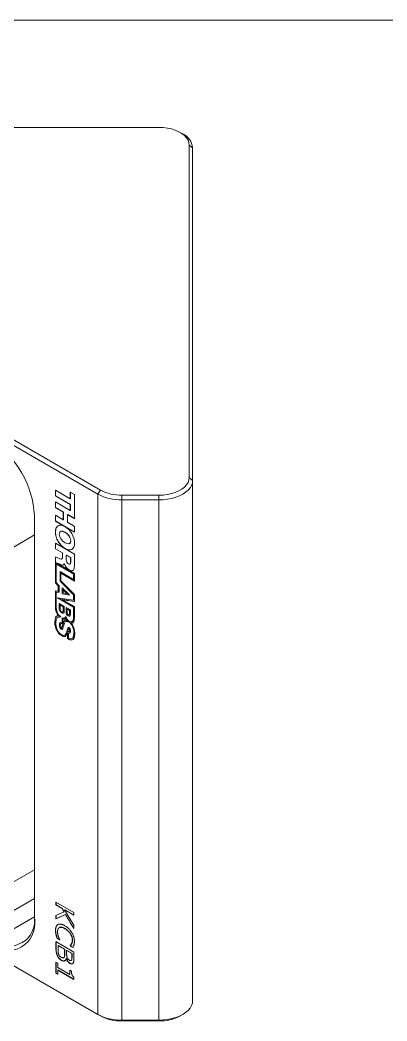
# Model space of a CAD drawing. Header units: inches. Extents: x 0.1 to 10.9, y 0 to 8.5.
# Drawn here: x 8.101 to 8.823, y 6.482 to 8.451 of the extents above; entities that cross this region are included whole.
import ezdxf

# ---------------------------------------------------------------- set-up
doc = ezdxf.new("R2010")
doc.units = ezdxf.units.IN
doc.header["$MEASUREMENT"] = 0

msp = doc.modelspace()

# ---------------------------------------------------------------- linework, layer by layer
at = {"color": 7, "linetype": 'Continuous', "lineweight": 0}
for p, q in [((0.0622, 8.4506), (10.9445, 8.4506)), ((8.3742, 8.2394), (7.2408, 8.2394)), ((8.4213, 8.2265), (8.4166, 8.2292)), ((8.4342, 7.5505), (8.4342, 8.2047)), ((8.4408, 8.1993), (8.4342, 8.2047)), ((8.4408, 8.1993), (8.4408, 7.545)), ((8.2546, 7.5178), (7.7683, 7.7986)), ((7.7778, 7.804), (8.2593, 7.526)), ((8.4408, 7.545), (8.4342, 7.5505)), ((8.4408, 7.545), (8.4408, 6.5216)), ((8.1709, 7.5259), (8.2001, 7.509)), ((8.1709, 7.5145), (8.1709, 7.5259)), ((8.1711, 7.5147), (8.1711, 7.5258)), ((8.2001, 7.5221), (8.2086, 7.5172)), ((8.2001, 7.509), (8.2001, 7.5221)), ((8.2004, 7.5092), (8.2004, 7.5219)), ((8.2546, 7.5178), (8.2593, 7.526)), ((8.1711, 7.5147), (8.1709, 7.5145)), ((8.2001, 7.4976), (8.1709, 7.5145)), ((8.1709, 7.5027), (8.2001, 7.4858)), ((8.1709, 7.4913), (8.1709, 7.5027)), ((8.2004, 7.4978), (8.1711, 7.5147)), ((8.1711, 7.4915), (8.1711, 7.5026)), ((8.2004, 7.5092), (8.2001, 7.509)), ((8.2086, 7.5172), (8.2086, 7.4695)), ((8.2546, 6.4944), (8.2546, 7.5178)), ((8.3018, 7.5066), (8.3018, 7.5159)), ((8.3018, 7.5159), (8.3742, 7.5159)), ((8.3742, 7.5066), (8.3018, 7.5066)), ((8.3018, 7.5066), (8.3018, 6.4832)), ((8.3742, 7.5066), (8.3742, 7.5159)), ((8.3742, 6.4832), (8.3742, 7.5066)), ((8.1711, 7.4915), (8.1709, 7.4913)), ((8.1864, 7.4824), (8.1709, 7.4913)), ((8.1866, 7.4825), (8.1711, 7.4915)), ((8.1866, 7.4825), (8.1864, 7.4824)), ((8.1866, 7.4675), (8.1866, 7.4825)), ((8.2004, 7.4978), (8.2001, 7.4976)), ((8.2001, 7.4858), (8.2001, 7.4976)), ((8.2004, 7.486), (8.2001, 7.4858)), ((8.2004, 7.486), (8.2004, 7.4978)), ((8.1296, 7.4757), (8.1296, 6.6809)), ((8.1709, 7.4763), (8.1864, 7.4673)), ((8.1709, 7.4649), (8.1709, 7.4763)), ((8.1711, 7.4651), (8.1709, 7.4649)), ((8.2086, 7.4432), (8.1709, 7.4649)), ((8.1711, 7.4651), (8.1711, 7.4762)), ((8.2086, 7.4434), (8.1711, 7.4651)), ((8.1864, 7.4673), (8.1864, 7.4824)), ((8.1866, 7.4675), (8.1864, 7.4673)), ((8.1951, 7.4776), (8.1949, 7.4775)), ((8.1949, 7.4775), (8.1949, 7.4625)), ((8.2086, 7.4695), (8.1949, 7.4775)), ((8.2086, 7.4698), (8.1951, 7.4776)), ((8.1711, 7.4435), (8.1709, 7.4434)), ((8.181, 7.4445), (8.1808, 7.4443)), ((8.1949, 7.4625), (8.2086, 7.4545)), ((8.2086, 7.4545), (8.2086, 7.4432)), ((8.19, 7.4428), (8.1898, 7.4427)), ((8.2012, 7.4262), (8.201, 7.4261)), ((8.1709, 7.4218), (8.2086, 7.4001)), ((8.1709, 7.4104), (8.1709, 7.4218)), ((8.1711, 7.4106), (8.1709, 7.4104)), ((8.1846, 7.4025), (8.1709, 7.4104)), ((8.1711, 7.4106), (8.1711, 7.4217)), ((8.1849, 7.4026), (8.1711, 7.4106)), ((8.1898, 7.4112), (8.1896, 7.4111)), ((8.1987, 7.4207), (8.199, 7.4208)), ((8.1709, 7.3434), (8.1709, 7.3941)), ((8.1711, 7.3435), (8.1711, 7.3943)), ((8.1833, 7.3905), (8.1836, 7.3906)), ((8.1849, 7.4026), (8.1846, 7.4025)), ((8.1846, 7.3939), (8.1846, 7.4025)), ((8.1849, 7.394), (8.1846, 7.3939)), ((8.1849, 7.394), (8.1849, 7.4026)), ((8.1925, 7.3982), (8.1923, 7.3981)), ((8.1923, 7.3981), (8.1923, 7.3885)), ((8.2008, 7.3932), (8.1923, 7.3981)), ((8.201, 7.3933), (8.1925, 7.3982)), ((8.201, 7.3933), (8.2008, 7.3932)), ((8.2008, 7.3841), (8.2008, 7.3932)), ((8.201, 7.3843), (8.2008, 7.3841)), ((8.201, 7.3843), (8.201, 7.3933)), ((8.2086, 7.4001), (8.2086, 7.3778)), ((8.1729, 7.3827), (8.1726, 7.3826)), ((8.2086, 7.3618), (8.1726, 7.3826)), ((8.1729, 7.3804), (8.1727, 7.3802)), ((8.1727, 7.3439), (8.1727, 7.3802)), ((8.1727, 7.3802), (8.2067, 7.3606)), ((8.1729, 7.3804), (8.207, 7.3607)), ((8.1796, 7.3799), (8.1794, 7.3798)), ((8.2067, 7.3503), (8.1804, 7.3655)), ((8.1804, 7.3655), (8.1804, 7.3467)), ((8.1806, 7.3654), (8.1806, 7.3468)), ((8.1887, 7.3811), (8.1884, 7.381)), ((8.1885, 7.3809), (8.1884, 7.381)), ((8.1888, 7.381), (8.1885, 7.3809)), ((8.1888, 7.381), (8.1887, 7.3811)), ((8.1982, 7.3687), (8.198, 7.3686)), ((8.1994, 7.3803), (8.1997, 7.3805)), ((8.1806, 7.3468), (8.1804, 7.3467)), ((8.1804, 7.3467), (8.2067, 7.32)), ((8.1806, 7.3468), (8.207, 7.3202)), ((8.182, 7.3626), (8.1817, 7.3625)), ((8.1817, 7.3474), (8.1817, 7.3625)), ((8.1817, 7.3625), (8.2086, 7.347)), ((8.2086, 7.3202), (8.1817, 7.3474)), ((8.182, 7.3626), (8.2086, 7.3473)), ((8.207, 7.3607), (8.2067, 7.3606)), ((8.2067, 7.3606), (8.2067, 7.3503)), ((8.207, 7.3505), (8.2067, 7.3503)), ((8.207, 7.3607), (8.207, 7.3505)), ((8.2086, 7.347), (8.2086, 7.3618)), ((8.1711, 7.3435), (8.1709, 7.3434)), ((8.1709, 7.3434), (8.1764, 7.3376)), ((8.1764, 7.327), (8.1709, 7.3278)), ((8.1709, 7.3278), (8.1709, 7.2952)), ((8.1711, 7.3435), (8.1767, 7.3377)), ((8.1711, 7.3277), (8.1711, 7.2954)), ((8.1729, 7.3254), (8.1726, 7.3252)), ((8.1726, 7.2965), (8.1726, 7.3252)), ((8.1726, 7.3252), (8.1784, 7.3248)), ((8.1784, 7.3376), (8.1727, 7.3439)), ((8.1729, 7.3254), (8.1784, 7.325)), ((8.1767, 7.3377), (8.1764, 7.3376)), ((8.1764, 7.3376), (8.1764, 7.327)), ((8.1767, 7.3272), (8.1764, 7.327)), ((8.1767, 7.3377), (8.1767, 7.3272)), ((8.1784, 7.3248), (8.1784, 7.3376)), ((8.1978, 7.3207), (8.1841, 7.3337)), ((8.1841, 7.322), (8.1841, 7.3337)), ((8.1844, 7.3221), (8.1844, 7.3335)), ((8.1862, 7.33), (8.186, 7.3299)), ((8.186, 7.3299), (8.186, 7.3239)), ((8.1942, 7.3221), (8.186, 7.3299)), ((8.1944, 7.3222), (8.1862, 7.33)), ((8.2067, 7.3096), (8.175, 7.314)), ((8.175, 7.314), (8.2067, 7.2957)), ((8.1756, 7.3139), (8.207, 7.2959)), ((8.1844, 7.3221), (8.1841, 7.322)), ((8.1978, 7.3191), (8.1841, 7.322)), ((8.1978, 7.3193), (8.1844, 7.3221)), ((8.1853, 7.3104), (8.1851, 7.3102)), ((8.2086, 7.2967), (8.1851, 7.3102)), ((8.1851, 7.3102), (8.2086, 7.3067)), ((8.1853, 7.3104), (8.2086, 7.3069)), ((8.186, 7.3239), (8.1942, 7.3221)), ((8.1944, 7.3222), (8.1942, 7.3221)), ((8.1978, 7.3207), (8.1978, 7.3191)), ((8.207, 7.3202), (8.2067, 7.32)), ((8.2067, 7.32), (8.2067, 7.3096)), ((8.207, 7.3097), (8.2067, 7.3096)), ((8.207, 7.3202), (8.207, 7.3097)), ((8.2086, 7.3067), (8.2086, 7.3202)), ((8.1711, 7.2954), (8.1709, 7.2952)), ((8.1881, 7.2971), (8.1786, 7.3026)), ((8.1786, 7.2925), (8.1786, 7.3026)), ((8.1789, 7.2926), (8.1786, 7.2925)), ((8.1789, 7.2926), (8.1789, 7.3025)), ((8.1805, 7.2999), (8.1802, 7.2997)), ((8.1802, 7.2997), (8.1802, 7.2921)), ((8.1864, 7.2962), (8.1802, 7.2997)), ((8.1866, 7.2963), (8.1805, 7.2999)), ((8.1854, 7.286), (8.1857, 7.2861)), ((8.1866, 7.2963), (8.1864, 7.2962)), ((8.1864, 7.2886), (8.1864, 7.2962)), ((8.1866, 7.2887), (8.1864, 7.2886)), ((8.1866, 7.2887), (8.1866, 7.2963)), ((8.1881, 7.2971), (8.1881, 7.287)), ((8.1921, 7.2948), (8.2003, 7.2901)), ((8.1921, 7.2857), (8.1921, 7.2948)), ((8.1923, 7.2858), (8.1921, 7.2857)), ((8.1923, 7.2858), (8.1923, 7.2947)), ((8.194, 7.292), (8.1937, 7.2919)), ((8.1937, 7.2919), (8.1937, 7.2855)), ((8.1985, 7.2891), (8.1937, 7.2919)), ((8.1987, 7.2893), (8.194, 7.292)), ((8.1987, 7.2893), (8.1985, 7.2891)), ((8.1985, 7.2828), (8.1985, 7.2891)), ((8.1987, 7.2829), (8.1987, 7.2893)), ((8.2003, 7.2901), (8.2003, 7.281)), ((8.207, 7.2959), (8.2067, 7.2957)), ((8.2067, 7.2957), (8.2067, 7.2773)), ((8.207, 7.2959), (8.207, 7.2774)), ((8.2086, 7.2775), (8.2086, 7.2967)), ((8.176, 7.2762), (8.1757, 7.2761)), ((8.1771, 7.2791), (8.1769, 7.2789)), ((8.1836, 7.2845), (8.1833, 7.2844)), ((8.1842, 7.2745), (8.1842, 7.2647)), ((8.1844, 7.2747), (8.1844, 7.2649)), ((8.186, 7.2724), (8.1858, 7.2723)), ((8.1858, 7.2624), (8.1858, 7.2723)), ((8.1893, 7.2743), (8.1896, 7.2744)), ((8.1914, 7.2673), (8.1911, 7.2671)), ((8.1918, 7.2733), (8.1915, 7.2732)), ((8.1948, 7.2691), (8.1946, 7.269)), ((8.1964, 7.2787), (8.1962, 7.2785)), ((8.1974, 7.2665), (8.1971, 7.2664)), ((8.1977, 7.2805), (8.198, 7.2807)), ((8.1987, 7.2829), (8.1985, 7.2828)), ((8.2038, 7.2672), (8.204, 7.2673)), ((8.207, 7.2774), (8.2067, 7.2773)), ((8.1701, 7.2656), (8.1698, 7.2654)), ((8.1792, 7.2605), (8.1789, 7.2604)), ((8.1824, 7.2632), (8.1822, 7.2631)), ((8.1826, 7.2522), (8.1824, 7.2521)), ((8.1826, 7.2547), (8.1829, 7.2549)), ((8.1844, 7.2649), (8.1842, 7.2647)), ((8.1859, 7.2623), (8.1857, 7.2622)), ((8.1862, 7.264), (8.1858, 7.2624)), ((8.186, 7.2625), (8.1858, 7.2624)), ((8.1865, 7.2642), (8.186, 7.2625)), ((8.1865, 7.2642), (8.1862, 7.264)), ((8.1935, 7.2471), (8.1932, 7.247)), ((8.1973, 7.2538), (8.197, 7.2537)), ((8.1979, 7.2538), (8.1976, 7.2536)), ((8.1977, 7.2473), (8.1979, 7.2474)), ((8.1986, 7.2498), (8.1983, 7.2497)), ((8.202, 7.2646), (8.2018, 7.2645)), ((8.1829, 7.2397), (8.1827, 7.2396)), ((8.1895, 7.2405), (8.1897, 7.2406)), ((8.1949, 7.2459), (8.1946, 7.2458)), ((8.1946, 7.2455), (8.1946, 7.2458)), ((8.1946, 7.2458), (8.1947, 7.2338)), ((8.1949, 7.2339), (8.1947, 7.2338)), ((8.1949, 7.2459), (8.1949, 7.2339)), ((8.1967, 7.2453), (8.1965, 7.2452)), ((8.1965, 7.2349), (8.1965, 7.2452)), ((8.2036, 7.2341), (8.2039, 7.2342)), ((8.2077, 7.2445), (8.2074, 7.2444)), ((8.0517, 6.6776), (8.1296, 6.7226)), ((8.172, 6.7151), (8.2073, 6.6947)), ((8.172, 6.7099), (8.172, 6.7151)), ((8.1722, 6.7101), (8.1722, 6.715)), ((8.1722, 6.7101), (8.172, 6.7099)), ((8.184, 6.703), (8.172, 6.7099)), ((8.172, 6.6888), (8.1881, 6.6961)), ((8.1842, 6.7031), (8.1722, 6.7101)), ((8.1842, 6.7031), (8.184, 6.703)), ((8.1881, 6.6961), (8.184, 6.703)), ((8.1883, 6.6963), (8.1842, 6.7031)), ((8.1883, 6.6963), (8.1881, 6.6961)), ((8.1891, 6.7003), (8.1889, 6.7002)), ((8.1889, 6.7002), (8.2073, 6.6697)), ((8.2073, 6.6895), (8.1889, 6.7002)), ((8.2073, 6.6898), (8.1891, 6.7003)), ((8.1907, 6.6909), (8.172, 6.6825)), ((8.172, 6.6825), (8.172, 6.6888)), ((8.1722, 6.6827), (8.172, 6.6825)), ((8.191, 6.6911), (8.1722, 6.6827)), ((8.1722, 6.6827), (8.1722, 6.6889)), ((8.191, 6.6911), (8.1907, 6.6909)), ((8.2073, 6.6632), (8.1907, 6.6909)), ((8.2073, 6.6637), (8.191, 6.6911)), ((8.2073, 6.6947), (8.2073, 6.6895)), ((8.1713, 6.6597), (8.1711, 6.6596)), ((8.1785, 6.6652), (8.1783, 6.6651)), ((8.1789, 6.6654), (8.1786, 6.6652)), ((8.1789, 6.6654), (8.1786, 6.6653)), ((8.1898, 6.6632), (8.1896, 6.6631)), ((8.2073, 6.6697), (8.2073, 6.6632)), ((7.9897, 6.6474), (8.2546, 6.4944)), ((8.2593, 6.4917), (7.9897, 6.6474)), ((8.172, 6.6376), (8.2073, 6.6172)), ((8.172, 6.6232), (8.172, 6.6376)), ((8.1724, 6.6512), (8.1722, 6.6511)), ((8.1722, 6.6234), (8.1722, 6.6374)), ((8.1745, 6.6442), (8.1742, 6.644)), ((8.1796, 6.6409), (8.1742, 6.644)), ((8.1796, 6.6412), (8.1745, 6.6442)), ((8.1796, 6.6413), (8.1796, 6.6409)), ((8.2008, 6.6529), (8.2006, 6.6528)), ((8.2044, 6.6409), (8.2042, 6.6408)), ((8.1722, 6.6234), (8.172, 6.6232)), ((8.1763, 6.6302), (8.176, 6.6301)), ((8.189, 6.6226), (8.176, 6.6301)), ((8.176, 6.6301), (8.176, 6.6229)), ((8.1892, 6.6227), (8.1763, 6.6302)), ((8.1892, 6.6227), (8.189, 6.6226)), ((8.189, 6.6141), (8.189, 6.6226)), ((8.1892, 6.6142), (8.1892, 6.6227)), ((8.1933, 6.6204), (8.193, 6.6203)), ((8.193, 6.6203), (8.193, 6.6133)), ((8.2033, 6.6143), (8.193, 6.6203)), ((8.2036, 6.6145), (8.1933, 6.6204)), ((8.2, 6.6298), (8.1997, 6.6297)), ((8.1997, 6.6293), (8.1997, 6.6297)), ((8.2, 6.6294), (8.1997, 6.6293)), ((8.2052, 6.6262), (8.1997, 6.6293)), ((8.2, 6.6294), (8.2, 6.6298)), ((8.2054, 6.6263), (8.2, 6.6294)), ((8.2073, 6.6172), (8.2073, 6.6053)), ((8.172, 6.5973), (8.1756, 6.5952)), ((8.172, 6.5756), (8.172, 6.5973)), ((8.1722, 6.5757), (8.1722, 6.5971)), ((8.1751, 6.6098), (8.1749, 6.6096)), ((8.183, 6.601), (8.1828, 6.6008)), ((8.1869, 6.6057), (8.1872, 6.6059)), ((8.187, 6.6061), (8.1883, 6.607)), ((8.1883, 6.607), (8.1881, 6.6069)), ((8.1892, 6.6142), (8.189, 6.6141)), ((8.1922, 6.6047), (8.192, 6.6045)), ((8.1922, 6.6044), (8.192, 6.6045)), ((8.1924, 6.6046), (8.1922, 6.6047)), ((8.1924, 6.6046), (8.1922, 6.6044)), ((8.2017, 6.6005), (8.2024, 6.6009)), ((8.2018, 6.6004), (8.202, 6.6005)), ((8.2019, 6.6007), (8.2026, 6.601)), ((8.2026, 6.601), (8.2024, 6.6009)), ((8.2036, 6.6145), (8.2033, 6.6143)), ((8.2033, 6.6079), (8.2033, 6.6143)), ((8.2036, 6.6081), (8.2033, 6.6079)), ((8.2036, 6.6081), (8.2036, 6.6145)), ((8.1756, 6.5952), (8.1756, 6.5869)), ((8.1756, 6.5869), (8.1993, 6.5732)), ((8.1758, 6.5819), (8.1756, 6.5818)), ((8.2073, 6.5634), (8.1756, 6.5818)), ((8.1756, 6.5818), (8.1756, 6.5735)), ((8.2073, 6.5637), (8.1758, 6.5819)), ((8.1993, 6.5815), (8.2024, 6.5797)), ((8.1993, 6.5732), (8.1993, 6.5815)), ((8.1996, 6.595), (8.1994, 6.5949)), ((8.1995, 6.5734), (8.1995, 6.5814)), ((8.1722, 6.5757), (8.172, 6.5756)), ((8.1756, 6.5735), (8.172, 6.5756)), ((8.1756, 6.5738), (8.1722, 6.5757)), ((8.1995, 6.5734), (8.1993, 6.5732)), ((8.2073, 6.5676), (8.2073, 6.5634)), ((8.2593, 6.4917), (8.2546, 6.4944)), ((8.3018, 6.4832), (8.3742, 6.4832)), ((8.3018, 6.4816), (8.3018, 6.4832)), ((8.3742, 6.4816), (8.3018, 6.4816)), ((8.3742, 6.4832), (8.3742, 6.4816)), ((8.4166, 6.4917), (8.4213, 6.4944))]:
    msp.add_line(p, q, dxfattribs=at)
at = {"color": 8, "linetype": 'Continuous', "lineweight": 0}
for p, q in [((8.1296, 7.4376), (8.0862, 7.4126)), ((8.0862, 6.7539), (8.1296, 6.7789)), ((8.0494, 6.6401), (8.1296, 6.6864))]:
    msp.add_line(p, q, dxfattribs=at)
at = {"color": 7, "linetype": 'Continuous', "lineweight": 0, "flags": 128}
for points in [[(8.4342, 8.2047), (8.4335, 8.2097), (8.4317, 8.2145), (8.4287, 8.2191), (8.4246, 8.2235), (8.4195, 8.2274), (8.4134, 8.2309), (8.4066, 8.2339), (8.3991, 8.2363), (8.3911, 8.238), (8.3827, 8.239), (8.3742, 8.2394)], [(8.3742, 7.5159), (8.3827, 7.5162), (8.3911, 7.5173), (8.3991, 7.519), (8.4066, 7.5213), (8.4134, 7.5243), (8.4195, 7.5278), (8.4246, 7.5318), (8.4287, 7.5361), (8.4317, 7.5407), (8.4335, 7.5456), (8.4342, 7.5505)], [(8.4408, 7.545), (8.4403, 7.54), (8.4386, 7.5351), (8.4357, 7.5303), (8.4319, 7.5258), (8.427, 7.5216), (8.4213, 7.5178), (8.4147, 7.5145), (8.4075, 7.5117), (8.3997, 7.5095), (8.3914, 7.5079), (8.3829, 7.5069), (8.3742, 7.5066)], [(8.3742, 6.4832), (8.3829, 6.4835), (8.3914, 6.4845), (8.3997, 6.4861), (8.4075, 6.4883), (8.4147, 6.4911), (8.4213, 6.4944), (8.427, 6.4982), (8.4319, 6.5024), (8.4357, 6.5069), (8.4386, 6.5117), (8.4403, 6.5166), (8.4408, 6.5216)]]:
    msp.add_lwpolyline(points, dxfattribs=at)
at = {"color": 7, "linetype": 'Continuous', "lineweight": 0}
for centre, radius, start, end in [((8.4073, 8.1959), 0.0337, 5.8439, 65.4637), ((7.9453, 7.4673), 0.1844, 2.6055, 57.3945), ((8.3, 7.6024), 0.0866, 241.9598, 271.1441), ((8.2998, 7.6027), 0.0962, 241.9598, 271.1441), ((8.0778, 6.6726), 0.0524, 230.7967, 9.214), ((8.0807, 6.6785), 0.0495, 230.7967, 9.214), ((8.2998, 6.5793), 0.0962, 241.9598, 271.1441), ((8.3, 6.5681), 0.0866, 241.9598, 271.1441), ((8.3762, 6.567), 0.0855, 268.6607, 298.2414)]:
    msp.add_arc(centre, radius, start, end, dxfattribs=at)
for points in [[(8.1709, 7.4434), (8.1709, 7.4568), (8.1792, 7.4597), (8.1898, 7.454)], [(8.1898, 7.4427), (8.1842, 7.4459), (8.1786, 7.4463), (8.1786, 7.439)], [(8.1898, 7.454), (8.2003, 7.4475), (8.2086, 7.4351), (8.2086, 7.4217)], [(8.1786, 7.439), (8.1786, 7.4316), (8.1842, 7.4256), (8.1898, 7.4224)], [(8.201, 7.4261), (8.201, 7.4334), (8.1954, 7.4395), (8.1898, 7.4427)], [(8.1898, 7.4224), (8.1954, 7.4191), (8.201, 7.4187), (8.201, 7.4261)], [(8.2012, 7.4262), (8.2012, 7.4335), (8.1956, 7.4396), (8.19, 7.4428)], [(8.2086, 7.4217), (8.2086, 7.4081), (8.2002, 7.4052), (8.1896, 7.4111)], [(8.1709, 7.3941), (8.1722, 7.3944), (8.1758, 7.3924), (8.1769, 7.392)], [(8.1769, 7.392), (8.1807, 7.3901), (8.1846, 7.3885), (8.1846, 7.3939)], [(8.1923, 7.3885), (8.1923, 7.3851), (8.1938, 7.3824), (8.1967, 7.3807)], [(8.1967, 7.3807), (8.1995, 7.3791), (8.2008, 7.3809), (8.2008, 7.3841)], [(8.1794, 7.3798), (8.1782, 7.3804), (8.1748, 7.3821), (8.1726, 7.3826)], [(8.1796, 7.3799), (8.1784, 7.3805), (8.1751, 7.3822), (8.1729, 7.3827)], [(8.1884, 7.381), (8.1875, 7.3769), (8.183, 7.3781), (8.1794, 7.3798)], [(8.1871, 7.3788), (8.1853, 7.3777), (8.1822, 7.3787), (8.1796, 7.3799)], [(8.198, 7.3686), (8.1939, 7.3709), (8.1901, 7.3754), (8.1885, 7.3809)], [(8.1982, 7.3687), (8.1941, 7.3711), (8.1903, 7.3756), (8.1888, 7.381)], [(8.2086, 7.3778), (8.2086, 7.37), (8.2056, 7.3642), (8.198, 7.3686)], [(8.1709, 7.2952), (8.171, 7.2894), (8.1734, 7.2826), (8.1769, 7.2789)], [(8.1711, 7.2954), (8.1712, 7.2895), (8.1736, 7.2827), (8.1771, 7.2791)], [(8.1814, 7.2763), (8.1749, 7.2811), (8.1726, 7.2888), (8.1726, 7.2965)], [(8.1833, 7.2844), (8.1798, 7.2864), (8.1786, 7.2902), (8.1786, 7.2925)], [(8.1836, 7.2845), (8.18, 7.2866), (8.1789, 7.2903), (8.1789, 7.2926)], [(8.1802, 7.2921), (8.1802, 7.2904), (8.181, 7.2877), (8.1833, 7.2863)], [(8.1833, 7.2863), (8.1856, 7.285), (8.1864, 7.2865), (8.1864, 7.2886)], [(8.1881, 7.287), (8.1881, 7.2842), (8.1869, 7.2823), (8.1833, 7.2844)], [(8.1962, 7.2785), (8.1931, 7.2803), (8.1921, 7.2837), (8.1921, 7.2857)], [(8.1964, 7.2787), (8.1933, 7.2804), (8.1923, 7.2838), (8.1923, 7.2858)], [(8.1769, 7.2789), (8.1734, 7.2794), (8.1698, 7.276), (8.1698, 7.2654)], [(8.1716, 7.2652), (8.1716, 7.2732), (8.1748, 7.2785), (8.1814, 7.2763)], [(8.1842, 7.2647), (8.1802, 7.2668), (8.1789, 7.2647), (8.1789, 7.2604)], [(8.1914, 7.2771), (8.1904, 7.2738), (8.1876, 7.2729), (8.1842, 7.2745)], [(8.1858, 7.2723), (8.1884, 7.2708), (8.1906, 7.2721), (8.1915, 7.2732)], [(8.1946, 7.269), (8.1906, 7.2713), (8.1875, 7.2687), (8.1862, 7.264)], [(8.1873, 7.2605), (8.1887, 7.2653), (8.1909, 7.27), (8.1971, 7.2664)], [(8.1982, 7.268), (8.1952, 7.2698), (8.1927, 7.2733), (8.1914, 7.2771)], [(8.1915, 7.2732), (8.1923, 7.2719), (8.1932, 7.2702), (8.1946, 7.269)], [(8.1918, 7.2733), (8.1926, 7.272), (8.1934, 7.2703), (8.1948, 7.2691)], [(8.1937, 7.2855), (8.1937, 7.2841), (8.1943, 7.2818), (8.1961, 7.2808)], [(8.1961, 7.2808), (8.1979, 7.2797), (8.1985, 7.281), (8.1985, 7.2828)], [(8.2003, 7.281), (8.2003, 7.2785), (8.1993, 7.2767), (8.1962, 7.2785)], [(8.1971, 7.2664), (8.2045, 7.2621), (8.2074, 7.2518), (8.2074, 7.2444)], [(8.1974, 7.2665), (8.2048, 7.2622), (8.2077, 7.2519), (8.2077, 7.2445)], [(8.2067, 7.2773), (8.2068, 7.2705), (8.2053, 7.2639), (8.1982, 7.268)], [(8.2018, 7.2645), (8.2048, 7.2646), (8.2086, 7.2635), (8.2086, 7.2775)], [(8.1698, 7.2654), (8.1698, 7.2549), (8.1754, 7.2438), (8.1827, 7.2396)], [(8.1701, 7.2656), (8.1701, 7.255), (8.1756, 7.244), (8.1829, 7.2397)], [(8.1834, 7.2412), (8.1748, 7.2462), (8.1716, 7.2565), (8.1716, 7.2652)], [(8.1789, 7.2604), (8.1789, 7.2573), (8.1799, 7.2535), (8.1824, 7.2521)], [(8.1792, 7.2605), (8.1792, 7.2574), (8.1801, 7.2537), (8.1826, 7.2522)], [(8.1822, 7.2548), (8.1805, 7.2562), (8.1801, 7.2579), (8.1809, 7.261)], [(8.1809, 7.261), (8.1818, 7.2643), (8.1837, 7.2633), (8.1857, 7.2622)], [(8.1857, 7.2622), (8.1845, 7.258), (8.1831, 7.254), (8.1822, 7.2548)], [(8.1824, 7.2521), (8.1854, 7.2503), (8.186, 7.2556), (8.1873, 7.2605)], [(8.1932, 7.247), (8.1918, 7.2421), (8.1896, 7.2377), (8.1834, 7.2412)], [(8.1977, 7.2558), (8.1951, 7.2573), (8.1946, 7.2519), (8.1932, 7.247)], [(8.1952, 7.2481), (8.1964, 7.2528), (8.1966, 7.2542), (8.1976, 7.2536)], [(8.1966, 7.2474), (8.1962, 7.2475), (8.1958, 7.2477), (8.1952, 7.2481)], [(8.1965, 7.2452), (8.1996, 7.2432), (8.2006, 7.246), (8.2006, 7.2492)], [(8.1983, 7.2497), (8.1983, 7.2474), (8.1979, 7.2469), (8.1966, 7.2474)], [(8.1976, 7.2536), (8.1981, 7.2534), (8.1984, 7.2508), (8.1983, 7.2497)], [(8.2006, 7.2492), (8.2006, 7.2514), (8.1999, 7.2545), (8.1977, 7.2558)], [(8.1979, 7.2538), (8.1983, 7.2535), (8.1986, 7.2509), (8.1986, 7.2498)], [(8.209, 7.2437), (8.209, 7.2535), (8.2048, 7.2608), (8.2018, 7.2645)], [(8.1827, 7.2396), (8.1901, 7.2353), (8.1928, 7.2387), (8.1946, 7.2455)], [(8.1947, 7.2338), (8.2002, 7.2306), (8.209, 7.2268), (8.209, 7.2437)], [(8.2074, 7.2444), (8.2074, 7.2366), (8.2042, 7.2306), (8.1965, 7.2349)]]:
    msp.add_open_spline(points, degree=3, dxfattribs=at)
for points, knots in [([(8.1896, 7.4111), (8.1889, 7.4115), (8.1877, 7.4123), (8.1859, 7.4137), (8.1841, 7.4152), (8.1818, 7.4174), (8.179, 7.4205), (8.1761, 7.4248), (8.1737, 7.4294), (8.1721, 7.4342), (8.1711, 7.4389), (8.1709, 7.4419), (8.1709, 7.4434)], [0, 0, 0, 0, 0.0642809, 0.1270133, 0.1885903, 0.2494273, 0.3757265, 0.4987927, 0.6225352, 0.7482364, 0.8703642, 1, 1, 1, 1]), ([(8.1711, 7.4435), (8.1713, 7.4457), (8.1716, 7.45), (8.1736, 7.4541), (8.1756, 7.4551), (8.1763, 7.4555)], [0, 0, 0, 0, 0.419802, 0.796384, 1, 1, 1, 1]), ([(8.1711, 7.4435), (8.1711, 7.4403), (8.1716, 7.4371), (8.1725, 7.4339), (8.1735, 7.4305), (8.175, 7.4273), (8.1769, 7.4242), (8.1788, 7.4212), (8.181, 7.4184), (8.1836, 7.416), (8.1856, 7.4141), (8.1876, 7.4126), (8.1898, 7.4112)], [0.0437765, 0.0437765, 0.0437765, 0.0437765, 0.2937765, 0.2937765, 0.2937765, 0.5437765, 0.5437765, 0.5437765, 0.7937765, 0.7937765, 0.7937765, 1, 1, 1, 1]), ([(8.19, 7.4428), (8.1885, 7.4436), (8.1855, 7.445), (8.1824, 7.4454), (8.1813, 7.4445), (8.1811, 7.4444)], [0, 0, 0, 0, 0.47831, 0.924438, 1, 1, 1, 1]), ([(8.1989, 7.4209), (8.1993, 7.4211), (8.2002, 7.4216), (8.201, 7.4234), (8.2011, 7.4252), (8.2012, 7.4262)], [0, 0, 0, 0, 0.231092, 0.592597, 1, 1, 1, 1]), ([(8.2036, 7.4097), (8.2031, 7.4094), (8.2012, 7.408), (8.1964, 7.4082), (8.192, 7.4102), (8.1898, 7.4112)], [0, 0, 0, 0, 0.150154, 0.560616, 1, 1, 1, 1]), ([(8.1836, 7.3907), (8.1838, 7.3908), (8.1843, 7.3912), (8.1848, 7.3923), (8.1848, 7.3934), (8.1849, 7.394)], [0, 0, 0, 0, 0.2567695, 0.5968699, 1, 1, 1, 1]), ([(8.1996, 7.3805), (8.1998, 7.3807), (8.2004, 7.381), (8.2009, 7.3824), (8.201, 7.3836), (8.201, 7.3843)], [0, 0, 0, 0, 0.223444, 0.59234, 1, 1, 1, 1]), ([(8.2052, 7.3679), (8.2047, 7.3677), (8.2036, 7.3671), (8.2012, 7.3673), (8.1992, 7.3682), (8.1982, 7.3687)], [0, 0, 0, 0, 0.241985, 0.598505, 1, 1, 1, 1]), ([(8.1857, 7.2862), (8.1858, 7.2863), (8.1862, 7.2865), (8.1865, 7.2874), (8.1866, 7.2883), (8.1866, 7.2887)], [0, 0, 0, 0, 0.22802, 0.603126, 1, 1, 1, 1]), ([(8.1744, 7.2784), (8.174, 7.2782), (8.1729, 7.2777), (8.1715, 7.2754), (8.1703, 7.2713), (8.1701, 7.2676), (8.1701, 7.2656)], [0, 0, 0, 0, 0.102705, 0.316237, 0.621497, 1, 1, 1, 1]), ([(8.1761, 7.276), (8.1766, 7.2763), (8.1781, 7.2773), (8.1803, 7.2768), (8.1816, 7.2764)], [0, 0, 0, 0, 0.35541, 1, 1, 1, 1]), ([(8.1871, 7.2839), (8.1871, 7.2839), (8.1869, 7.2836), (8.1861, 7.2836), (8.185, 7.2838), (8.1841, 7.2843), (8.1836, 7.2845)], [0, 0, 0, 0, 0.038932, 0.314245, 0.62713, 1, 1, 1, 1]), ([(8.186, 7.2724), (8.1867, 7.2722), (8.1881, 7.2716), (8.1896, 7.2718), (8.1903, 7.2723), (8.1905, 7.2725)], [0, 0, 0, 0, 0.406216, 0.807844, 1, 1, 1, 1]), ([(8.19, 7.2692), (8.1897, 7.2691), (8.1886, 7.2688), (8.1875, 7.2669), (8.1868, 7.2651), (8.1865, 7.2642)], [0, 0, 0, 0, 0.152979, 0.562311, 1, 1, 1, 1]), ([(8.1916, 7.2773), (8.1913, 7.2764), (8.1908, 7.2751), (8.1898, 7.2747), (8.1895, 7.2745)], [0, 0, 0, 0, 0.686841, 1, 1, 1, 1]), ([(8.1914, 7.2672), (8.1918, 7.2674), (8.1929, 7.2679), (8.1949, 7.2677), (8.1965, 7.2669), (8.1974, 7.2665)], [0, 0, 0, 0, 0.28608, 0.62026, 1, 1, 1, 1]), ([(8.1994, 7.2782), (8.1994, 7.2781), (8.1992, 7.2779), (8.1986, 7.2779), (8.1976, 7.278), (8.1968, 7.2784), (8.1964, 7.2787)], [0, 0, 0, 0, 0.022749, 0.3047272, 0.6225871, 1, 1, 1, 1]), ([(8.198, 7.2807), (8.1981, 7.2808), (8.1984, 7.281), (8.1987, 7.2818), (8.1987, 7.2825), (8.1987, 7.2829)], [0, 0, 0, 0, 0.246938, 0.611404, 1, 1, 1, 1]), ([(8.207, 7.2774), (8.2069, 7.2758), (8.2069, 7.2725), (8.2058, 7.2692), (8.2047, 7.2676), (8.2041, 7.2674), (8.204, 7.2674)], [0, 0, 0, 0, 0.404999, 0.786701, 0.966416, 1, 1, 1, 1]), ([(8.1807, 7.2653), (8.1805, 7.2652), (8.1798, 7.2647), (8.1792, 7.263), (8.1792, 7.2614), (8.1792, 7.2605)], [0, 0, 0, 0, 0.209149, 0.573895, 1, 1, 1, 1]), ([(8.1824, 7.2632), (8.1825, 7.2632), (8.1828, 7.2634), (8.184, 7.2634), (8.1851, 7.2628), (8.1859, 7.2623)], [0, 0, 0, 0, 0.122558, 0.330163, 1, 1, 1, 1]), ([(8.1826, 7.2522), (8.183, 7.252), (8.1836, 7.2517), (8.1841, 7.252), (8.1844, 7.2521)], [0, 0, 0, 0, 0.532301, 1, 1, 1, 1]), ([(8.1859, 7.2623), (8.1856, 7.2613), (8.1851, 7.2594), (8.1842, 7.257), (8.1835, 7.2554), (8.183, 7.255), (8.1829, 7.2549)], [0, 0, 0, 0, 0.3738865, 0.7030827, 0.9406827, 1, 1, 1, 1]), ([(8.1935, 7.2471), (8.193, 7.2458), (8.1922, 7.2433), (8.1909, 7.2409), (8.1897, 7.2406), (8.1897, 7.2406)], [0, 0, 0, 0, 0.50585, 0.987018, 1, 1, 1, 1]), ([(8.1966, 7.256), (8.1965, 7.256), (8.1958, 7.2557), (8.1951, 7.2536), (8.1943, 7.2506), (8.1938, 7.2483), (8.1935, 7.2471)], [0, 0, 0, 0, 0.032452, 0.285133, 0.618498, 1, 1, 1, 1]), ([(8.1973, 7.2538), (8.1973, 7.2539), (8.1975, 7.2539), (8.1977, 7.2538), (8.1979, 7.2538)], [0, 0, 0, 0, 0.47578, 1, 1, 1, 1]), ([(8.1986, 7.2498), (8.1986, 7.2494), (8.1985, 7.2488), (8.1984, 7.248), (8.1982, 7.2475), (8.198, 7.2475), (8.1979, 7.2475)], [0, 0, 0, 0, 0.396932, 0.699103, 0.934811, 1, 1, 1, 1]), ([(8.202, 7.2646), (8.203, 7.2645), (8.2043, 7.2644), (8.2052, 7.2652), (8.2055, 7.2654)], [0, 0, 0, 0, 0.691195, 1, 1, 1, 1]), ([(8.1829, 7.2397), (8.1842, 7.2391), (8.1864, 7.2379), (8.1892, 7.2376), (8.1903, 7.2383), (8.1907, 7.2386)], [0, 0, 0, 0, 0.434667, 0.798344, 1, 1, 1, 1]), ([(8.1949, 7.2339), (8.196, 7.2333), (8.1984, 7.232), (8.2019, 7.231), (8.2044, 7.2311), (8.2052, 7.2318), (8.2053, 7.2319)], [0, 0, 0, 0, 0.298545, 0.626314, 0.976056, 1, 1, 1, 1]), ([(8.1967, 7.2453), (8.1971, 7.2451), (8.1978, 7.2447), (8.1987, 7.2446), (8.1992, 7.2448), (8.1994, 7.2449)], [0, 0, 0, 0, 0.370007, 0.696275, 1, 1, 1, 1]), ([(8.2077, 7.2445), (8.2075, 7.2425), (8.2072, 7.2385), (8.2056, 7.235), (8.204, 7.2344), (8.2038, 7.2343)], [0, 0, 0, 0, 0.479596, 0.932214, 1, 1, 1, 1]), ([(8.1711, 6.6596), (8.1711, 6.6603), (8.1711, 6.6617), (8.1713, 6.6637), (8.1717, 6.6654), (8.1722, 6.667), (8.1728, 6.6684), (8.1736, 6.6696), (8.1745, 6.6706), (8.1752, 6.671), (8.1756, 6.6713)], [0, 0, 0, 0, 0.1380541, 0.270147, 0.3977244, 0.5211538, 0.6420602, 0.7611524, 0.8800201, 1, 1, 1, 1]), ([(8.1722, 6.6511), (8.172, 6.6518), (8.1717, 6.6531), (8.1714, 6.6548), (8.1713, 6.6562), (8.1712, 6.6573), (8.1711, 6.6585), (8.1711, 6.6592), (8.1711, 6.6596)], [0, 0, 0, 0, 0.223617, 0.462974, 0.589494, 0.720361, 0.857762, 1, 1, 1, 1]), ([(8.1713, 6.6597), (8.1713, 6.6605), (8.1714, 6.6618), (8.1716, 6.6638), (8.1719, 6.6655), (8.1724, 6.6671), (8.173, 6.6685), (8.1738, 6.6697), (8.1747, 6.6707), (8.1755, 6.6712), (8.1759, 6.6714)], [0, 0, 0, 0, 0.1380541, 0.270147, 0.3977244, 0.5211538, 0.6420602, 0.7611524, 0.8800201, 1, 1, 1, 1]), ([(8.1724, 6.6512), (8.1723, 6.6519), (8.172, 6.6533), (8.1717, 6.655), (8.1715, 6.6564), (8.1714, 6.6575), (8.1713, 6.6586), (8.1713, 6.6594), (8.1713, 6.6597)], [0, 0, 0, 0, 0.223617, 0.462974, 0.589494, 0.720361, 0.857762, 1, 1, 1, 1]), ([(8.1786, 6.6653), (8.1783, 6.6651), (8.1778, 6.6648), (8.1771, 6.6641), (8.1765, 6.6633), (8.176, 6.6624), (8.1756, 6.6613), (8.1753, 6.6601), (8.1752, 6.6589), (8.1751, 6.658), (8.1751, 6.6575)], [0, 0, 0, 0, 0.12624, 0.250845, 0.373815, 0.497772, 0.622155, 0.746853, 0.872457, 1, 1, 1, 1]), ([(8.1751, 6.6575), (8.1751, 6.6569), (8.1752, 6.6556), (8.1754, 6.6536), (8.1757, 6.6516), (8.1762, 6.6496), (8.1768, 6.6476), (8.1776, 6.6455), (8.1785, 6.6434), (8.1792, 6.642), (8.1796, 6.6413)], [0, 0, 0, 0, 0.128064, 0.253278, 0.376123, 0.498194, 0.620569, 0.743844, 0.870453, 1, 1, 1, 1]), ([(8.1756, 6.6713), (8.176, 6.6715), (8.1768, 6.6719), (8.1782, 6.6721), (8.1798, 6.6722), (8.1812, 6.6721), (8.1823, 6.6718), (8.1833, 6.6716), (8.1842, 6.6713), (8.1853, 6.6709), (8.1863, 6.6705), (8.1874, 6.67), (8.1885, 6.6694), (8.1893, 6.6689), (8.1896, 6.6687)], [0, 0, 0, 0, 0.106995, 0.21654, 0.330826, 0.450925, 0.513514, 0.577501, 0.643052, 0.710405, 0.779543, 0.850763, 0.9245, 1, 1, 1, 1]), ([(8.1896, 6.6631), (8.189, 6.6634), (8.1878, 6.6641), (8.1861, 6.6648), (8.1845, 6.6654), (8.1831, 6.6657), (8.1818, 6.6658), (8.1806, 6.6658), (8.1795, 6.6657), (8.1789, 6.6654), (8.1786, 6.6653)], [0, 0, 0, 0, 0.155241, 0.300025, 0.435206, 0.562205, 0.681189, 0.793223, 0.899004, 1, 1, 1, 1]), ([(8.1898, 6.6632), (8.1892, 6.6635), (8.188, 6.6642), (8.1863, 6.665), (8.1848, 6.6655), (8.1833, 6.6658), (8.182, 6.666), (8.1808, 6.666), (8.1798, 6.6658), (8.1792, 6.6655), (8.1789, 6.6654)], [0, 0, 0, 0, 0.155241, 0.300025, 0.435206, 0.562205, 0.681189, 0.793223, 0.899004, 1, 1, 1, 1]), ([(8.1896, 6.6687), (8.1904, 6.6683), (8.1918, 6.6675), (8.1938, 6.666), (8.1957, 6.6645), (8.1975, 6.6628), (8.1992, 6.661), (8.2008, 6.6592), (8.2022, 6.6573), (8.203, 6.6559), (8.2035, 6.6553)], [0, 0, 0, 0, 0.143934, 0.281172, 0.411596, 0.537339, 0.658232, 0.775015, 0.888355, 1, 1, 1, 1]), ([(8.2006, 6.6528), (8.2003, 6.6533), (8.1996, 6.6542), (8.1985, 6.6557), (8.1973, 6.657), (8.196, 6.6584), (8.1945, 6.6597), (8.193, 6.6609), (8.1913, 6.662), (8.1902, 6.6627), (8.1896, 6.6631)], [0, 0, 0, 0, 0.104655, 0.213472, 0.327663, 0.447816, 0.575017, 0.708782, 0.849954, 1, 1, 1, 1]), ([(8.2008, 6.6529), (8.2005, 6.6534), (8.1999, 6.6544), (8.1988, 6.6558), (8.1975, 6.6572), (8.1962, 6.6585), (8.1948, 6.6598), (8.1932, 6.661), (8.1916, 6.6622), (8.1904, 6.6628), (8.1898, 6.6632)], [0, 0, 0, 0, 0.104655, 0.213472, 0.327663, 0.447816, 0.575017, 0.708782, 0.849954, 1, 1, 1, 1]), ([(8.1742, 6.644), (8.174, 6.6446), (8.1737, 6.6457), (8.1733, 6.6471), (8.1729, 6.6482), (8.1727, 6.6491), (8.1724, 6.6501), (8.1722, 6.6507), (8.1722, 6.6511)], [0, 0, 0, 0, 0.24437, 0.466397, 0.57864, 0.70431, 0.844726, 1, 1, 1, 1]), ([(8.1745, 6.6442), (8.1743, 6.6448), (8.1739, 6.6459), (8.1735, 6.6472), (8.1732, 6.6483), (8.1729, 6.6492), (8.1726, 6.6502), (8.1725, 6.6509), (8.1724, 6.6512)], [0, 0, 0, 0, 0.24437, 0.466397, 0.57864, 0.70431, 0.844726, 1, 1, 1, 1]), ([(8.1997, 6.6297), (8.2001, 6.63), (8.2008, 6.6307), (8.2018, 6.6318), (8.2025, 6.633), (8.2032, 6.6343), (8.2036, 6.6357), (8.204, 6.6373), (8.2042, 6.639), (8.2042, 6.6402), (8.2042, 6.6408)], [0, 0, 0, 0, 0.140009, 0.272412, 0.398723, 0.518389, 0.636276, 0.755107, 0.876345, 1, 1, 1, 1]), ([(8.2, 6.6298), (8.2003, 6.6302), (8.2011, 6.6308), (8.202, 6.632), (8.2028, 6.6332), (8.2034, 6.6345), (8.2039, 6.6359), (8.2042, 6.6374), (8.2044, 6.6391), (8.2044, 6.6403), (8.2044, 6.6409)], [0, 0, 0, 0, 0.140009, 0.272412, 0.398723, 0.518389, 0.636276, 0.755107, 0.876345, 1, 1, 1, 1]), ([(8.2042, 6.6408), (8.2042, 6.6413), (8.2042, 6.6423), (8.204, 6.6438), (8.2037, 6.6453), (8.2034, 6.6468), (8.2028, 6.6483), (8.2022, 6.6498), (8.2015, 6.6513), (8.2009, 6.6523), (8.2006, 6.6528)], [0, 0, 0, 0, 0.134722, 0.263138, 0.387368, 0.508399, 0.628142, 0.748839, 0.8719, 1, 1, 1, 1]), ([(8.2044, 6.6409), (8.2044, 6.6414), (8.2044, 6.6424), (8.2043, 6.6439), (8.204, 6.6454), (8.2036, 6.6469), (8.2031, 6.6484), (8.2025, 6.6499), (8.2017, 6.6514), (8.2011, 6.6524), (8.2008, 6.6529)], [0, 0, 0, 0, 0.134722, 0.263138, 0.387368, 0.508399, 0.628142, 0.748839, 0.8719, 1, 1, 1, 1]), ([(8.2035, 6.6553), (8.2038, 6.6546), (8.2046, 6.6533), (8.2055, 6.6512), (8.2064, 6.6491), (8.207, 6.6469), (8.2076, 6.6447), (8.208, 6.6425), (8.2082, 6.6403), (8.2082, 6.6389), (8.2082, 6.6381)], [0, 0, 0, 0, 0.117351, 0.234836, 0.354228, 0.476468, 0.601705, 0.729853, 0.862091, 1, 1, 1, 1]), ([(8.2082, 6.6381), (8.2082, 6.6376), (8.2082, 6.6365), (8.2081, 6.635), (8.2079, 6.6335), (8.2076, 6.632), (8.2072, 6.6305), (8.2066, 6.6291), (8.206, 6.6276), (8.2055, 6.6266), (8.2052, 6.6262)], [0, 0, 0, 0, 0.114033, 0.228467, 0.343226, 0.459647, 0.580798, 0.710352, 0.850555, 1, 1, 1, 1]), ([(8.1749, 6.6096), (8.1746, 6.6102), (8.1741, 6.6112), (8.1735, 6.6128), (8.173, 6.6144), (8.1726, 6.616), (8.1723, 6.6176), (8.1721, 6.6194), (8.172, 6.6213), (8.172, 6.6226), (8.172, 6.6232)], [0, 0, 0, 0, 0.113403, 0.225387, 0.335832, 0.446929, 0.565258, 0.696004, 0.841192, 1, 1, 1, 1]), ([(8.1751, 6.6098), (8.1749, 6.6103), (8.1744, 6.6113), (8.1738, 6.6129), (8.1733, 6.6145), (8.1729, 6.6161), (8.1726, 6.6177), (8.1724, 6.6195), (8.1722, 6.6214), (8.1722, 6.6227), (8.1722, 6.6234)], [0, 0, 0, 0, 0.113403, 0.225387, 0.335832, 0.446929, 0.565258, 0.696004, 0.841192, 1, 1, 1, 1]), ([(8.176, 6.6229), (8.176, 6.6224), (8.176, 6.6213), (8.1761, 6.6197), (8.1762, 6.6183), (8.1763, 6.617), (8.1765, 6.6158), (8.1768, 6.6146), (8.1771, 6.6136), (8.1774, 6.6129), (8.1775, 6.6125)], [0, 0, 0, 0, 0.1727489, 0.329168, 0.4702912, 0.5947625, 0.7071966, 0.8112718, 0.9085844, 1, 1, 1, 1]), ([(8.1828, 6.6008), (8.1824, 6.6011), (8.1815, 6.6016), (8.1803, 6.6025), (8.1792, 6.6035), (8.1782, 6.6046), (8.1772, 6.6058), (8.1763, 6.607), (8.1755, 6.6083), (8.1751, 6.6092), (8.1749, 6.6096)], [0, 0, 0, 0, 0.140911, 0.273899, 0.402219, 0.527016, 0.648543, 0.767203, 0.883826, 1, 1, 1, 1]), ([(8.183, 6.601), (8.1826, 6.6012), (8.1818, 6.6017), (8.1806, 6.6026), (8.1795, 6.6037), (8.1784, 6.6048), (8.1775, 6.6059), (8.1766, 6.6072), (8.1758, 6.6084), (8.1753, 6.6093), (8.1751, 6.6098)], [0, 0, 0, 0, 0.140911, 0.273899, 0.402219, 0.527016, 0.648543, 0.767203, 0.883826, 1, 1, 1, 1]), ([(8.1775, 6.6125), (8.1776, 6.6122), (8.1779, 6.6116), (8.1785, 6.6107), (8.179, 6.6098), (8.1796, 6.6091), (8.1802, 6.6084), (8.1809, 6.6078), (8.1817, 6.6072), (8.1823, 6.6068), (8.1826, 6.6066)], [0, 0, 0, 0, 0.130025, 0.252426, 0.368745, 0.480038, 0.594258, 0.717926, 0.852517, 1, 1, 1, 1]), ([(8.1826, 6.6066), (8.1829, 6.6065), (8.1836, 6.6061), (8.1845, 6.6057), (8.1853, 6.6055), (8.186, 6.6054), (8.1866, 6.6055), (8.1871, 6.6058), (8.1876, 6.6063), (8.1879, 6.6067), (8.1881, 6.6069)], [0, 0, 0, 0, 0.151059, 0.287341, 0.409187, 0.518952, 0.626693, 0.740938, 0.864239, 1, 1, 1, 1]), ([(8.192, 6.6045), (8.1919, 6.6042), (8.1918, 6.6036), (8.1915, 6.6028), (8.1912, 6.6021), (8.1909, 6.6015), (8.1904, 6.6009), (8.19, 6.6004), (8.1894, 6.6), (8.1889, 6.5997), (8.1883, 6.5995), (8.1876, 6.5994), (8.1869, 6.5994), (8.1861, 6.5995), (8.1854, 6.5997), (8.1845, 6.6), (8.1837, 6.6004), (8.1831, 6.6007), (8.1828, 6.6008)], [0, 0, 0, 0, 0.068699, 0.134798, 0.199311, 0.261459, 0.32286, 0.383226, 0.443352, 0.503379, 0.563021, 0.62217, 0.681953, 0.74174, 0.803671, 0.866395, 0.932056, 1, 1, 1, 1]), ([(8.1894, 6.6003), (8.1891, 6.6001), (8.1882, 6.5993), (8.1859, 6.5996), (8.184, 6.6005), (8.183, 6.601)], [0, 0, 0, 0, 0.191011, 0.595105, 1, 1, 1, 1]), ([(8.1881, 6.6069), (8.1882, 6.6071), (8.1883, 6.6074), (8.1886, 6.6081), (8.1887, 6.6088), (8.1888, 6.6097), (8.1889, 6.6106), (8.189, 6.6117), (8.189, 6.6128), (8.189, 6.6137), (8.189, 6.6141)], [0, 0, 0, 0, 0.095518, 0.198036, 0.305535, 0.421602, 0.547269, 0.686007, 0.83687, 1, 1, 1, 1]), ([(8.1883, 6.607), (8.1884, 6.6072), (8.1886, 6.6076), (8.1888, 6.6082), (8.189, 6.609), (8.1891, 6.6098), (8.1891, 6.6108), (8.1892, 6.6118), (8.1892, 6.613), (8.1892, 6.6138), (8.1892, 6.6142)], [0, 0, 0, 0, 0.095518, 0.198036, 0.305535, 0.421602, 0.547269, 0.686007, 0.83687, 1, 1, 1, 1]), ([(8.1994, 6.5949), (8.199, 6.5952), (8.1982, 6.5956), (8.197, 6.5966), (8.196, 6.5976), (8.195, 6.5989), (8.1942, 6.6001), (8.1934, 6.6015), (8.1927, 6.6029), (8.1924, 6.6039), (8.1922, 6.6044)], [0, 0, 0, 0, 0.1354467, 0.2627171, 0.3849509, 0.5055037, 0.6262691, 0.7470123, 0.8712242, 1, 1, 1, 1]), ([(8.1996, 6.595), (8.1992, 6.5953), (8.1984, 6.5958), (8.1973, 6.5967), (8.1962, 6.5978), (8.1953, 6.599), (8.1944, 6.6003), (8.1936, 6.6016), (8.193, 6.6031), (8.1926, 6.6041), (8.1924, 6.6046)], [0, 0, 0, 0, 0.1354467, 0.2627171, 0.3849509, 0.5055037, 0.6262691, 0.7470123, 0.8712242, 1, 1, 1, 1]), ([(8.193, 6.6133), (8.193, 6.6129), (8.193, 6.6122), (8.1931, 6.6111), (8.1931, 6.6101), (8.1932, 6.6092), (8.1934, 6.6084), (8.1936, 6.6076), (8.1939, 6.6067), (8.1941, 6.6062), (8.1942, 6.6059)], [0, 0, 0, 0, 0.170553, 0.322811, 0.456972, 0.573324, 0.679815, 0.785856, 0.892091, 1, 1, 1, 1]), ([(8.1942, 6.6059), (8.1943, 6.6056), (8.1946, 6.6051), (8.195, 6.6043), (8.1955, 6.6036), (8.1961, 6.603), (8.1967, 6.6024), (8.1973, 6.6019), (8.198, 6.6014), (8.1985, 6.6011), (8.1987, 6.6009)], [0, 0, 0, 0, 0.122811, 0.239679, 0.355265, 0.472442, 0.59269, 0.720797, 0.856128, 1, 1, 1, 1]), ([(8.1987, 6.6009), (8.199, 6.6008), (8.1994, 6.6006), (8.1999, 6.6004), (8.2004, 6.6002), (8.2008, 6.6002), (8.201, 6.6002), (8.201, 6.6002)], [0, 0, 0, 0, 0.1467974, 0.2814898, 0.407378, 0.525798, 0.56, 0.56, 0.56, 0.56]), ([(8.2024, 6.6009), (8.2025, 6.6011), (8.2027, 6.6014), (8.2029, 6.602), (8.2031, 6.6027), (8.2032, 6.6036), (8.2032, 6.6045), (8.2033, 6.6055), (8.2033, 6.6067), (8.2033, 6.6075), (8.2033, 6.6079)], [0, 0, 0, 0, 0.097057, 0.198056, 0.304343, 0.418111, 0.542712, 0.681674, 0.834098, 1, 1, 1, 1]), ([(8.2026, 6.601), (8.2027, 6.6012), (8.2029, 6.6015), (8.2031, 6.6022), (8.2033, 6.6029), (8.2034, 6.6037), (8.2035, 6.6046), (8.2035, 6.6057), (8.2036, 6.6068), (8.2036, 6.6076), (8.2036, 6.6081)], [0, 0, 0, 0, 0.097057, 0.198056, 0.304343, 0.418111, 0.542712, 0.681674, 0.834098, 1, 1, 1, 1]), ([(8.2073, 6.6053), (8.2073, 6.6049), (8.2073, 6.6042), (8.2073, 6.6032), (8.2073, 6.6023), (8.2073, 6.6015), (8.2072, 6.6007), (8.2072, 6.6), (8.2071, 6.5994), (8.207, 6.5987), (8.2069, 6.5979), (8.2066, 6.597), (8.2063, 6.5961), (8.206, 6.5956), (8.2059, 6.5954)], [0, 0, 0, 0, 0.096737, 0.186888, 0.271193, 0.348929, 0.42015, 0.485574, 0.545223, 0.598494, 0.698525, 0.797578, 0.898704, 1, 1, 1, 1]), ([(8.2059, 6.5954), (8.2057, 6.5951), (8.2053, 6.5946), (8.2047, 6.5941), (8.204, 6.5938), (8.2032, 6.5936), (8.2024, 6.5937), (8.2014, 6.5939), (8.2004, 6.5943), (8.1997, 6.5947), (8.1994, 6.5949)], [0, 0, 0, 0, 0.13342, 0.257553, 0.377483, 0.493613, 0.611144, 0.732983, 0.862331, 1, 1, 1, 1]), ([(8.2048, 6.5942), (8.2042, 6.594), (8.2027, 6.5935), (8.2008, 6.5944), (8.1996, 6.595)], [0, 0, 0, 0, 0.388644, 1, 1, 1, 1]), ([(8.2024, 6.5797), (8.2024, 6.5791), (8.2025, 6.5779), (8.2026, 6.5763), (8.2028, 6.575), (8.203, 6.5741), (8.2031, 6.5733), (8.2033, 6.5728), (8.2034, 6.5726)], [0, 0, 0, 0, 0.260835, 0.542603, 0.680509, 0.80163, 0.907807, 1, 1, 1, 1]), ([(8.2034, 6.5726), (8.2035, 6.5724), (8.2037, 6.5719), (8.2041, 6.5711), (8.2044, 6.5705), (8.2049, 6.5698), (8.2054, 6.5692), (8.206, 6.5686), (8.2066, 6.5681), (8.2071, 6.5678), (8.2073, 6.5676)], [0, 0, 0, 0, 0.122479, 0.240529, 0.354771, 0.467879, 0.584733, 0.7102, 0.84914, 1, 1, 1, 1])]:
    msp.add_open_spline(points, degree=3, knots=knots, dxfattribs=at)

doc.saveas('drawing.dxf')
